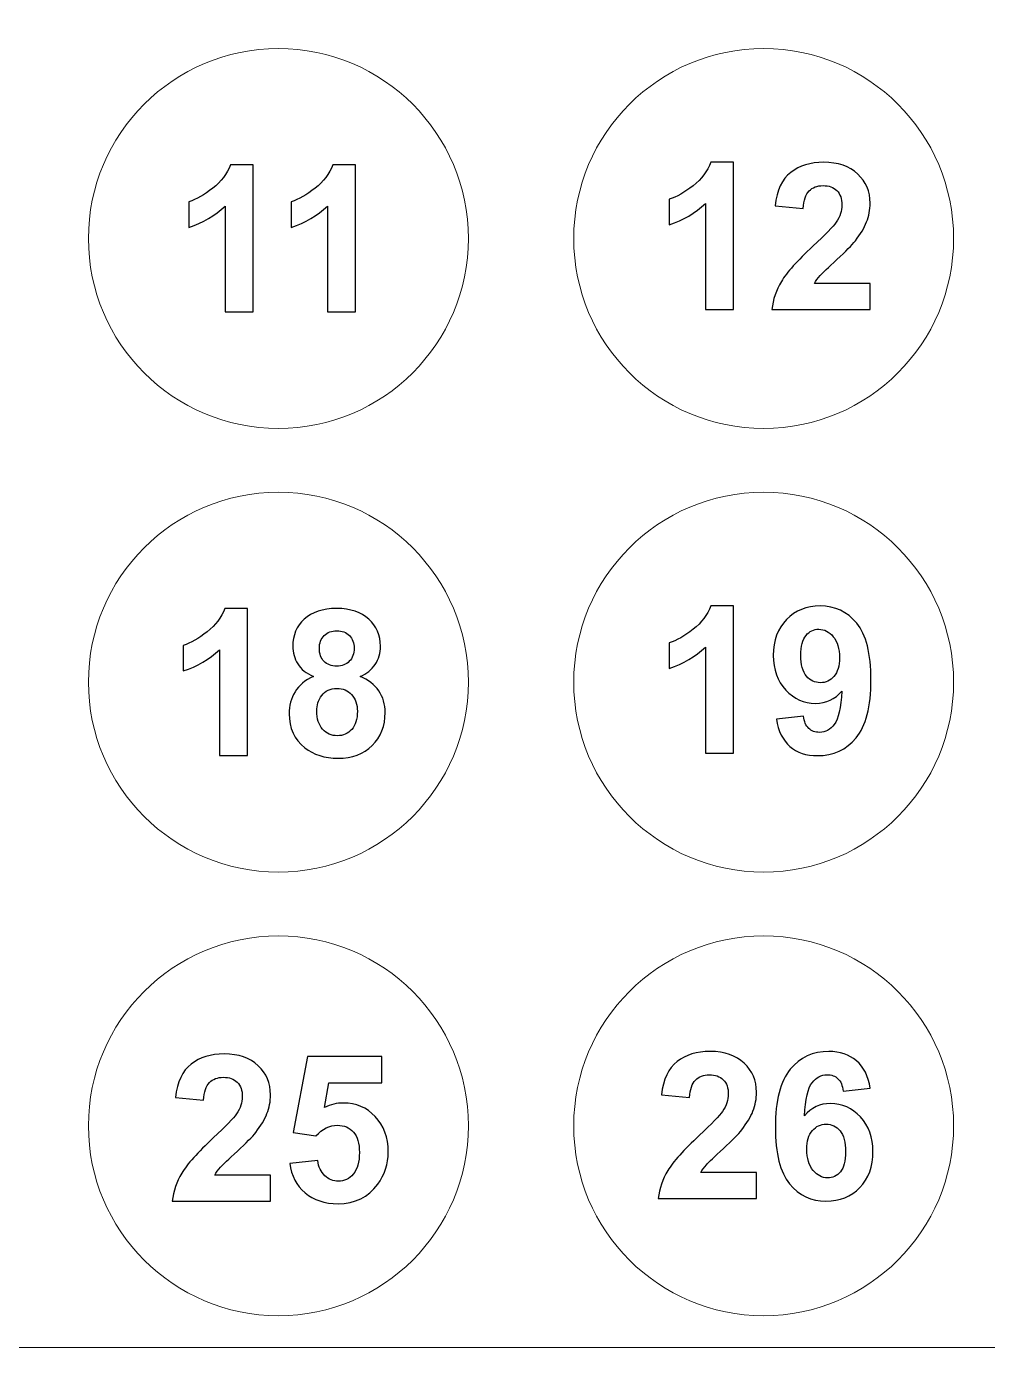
# Model space of a CAD drawing. Header units: millimetres. Extents: x -676 to 660, y -238 to 366.
# Drawn here: x 288.2 to 354.9, y 208.4 to 300 of the extents above; entities that cross this region are included whole.
import ezdxf

# ---------------------------------------------------------------- set-up
doc = ezdxf.new("R2010")
doc.units = ezdxf.units.MM
doc.header["$MEASUREMENT"] = 0
doc.layers.add('layer 1', color=7, linetype='Continuous')

msp = doc.modelspace()

# ---------------------------------------------------------------- linework, layer by layer
at = {"layer": 'layer 1', "color": 250, "lineweight": 20}
for points, knots in [([(221.6275, 362.1824), (221.6275, 362.1824), (457.0516, 362.1824), (457.0516, 362.1824), (457.0516, 362.1824), (457.0516, 362.1824), (659.621, 362.1824), (659.621, 362.1824), (659.621, 362.1824), (659.621, 362.1824), (659.621, 208.4226), (659.621, 208.4226), (659.621, 208.4226), (659.621, 208.4226), (457.0516, 208.4226), (457.0516, 208.4226), (457.0516, 208.4226), (457.0516, 208.4226), (221.6275, 208.4226), (221.6275, 208.4226), (221.6275, 208.4226), (221.6275, 208.4226), (221.6275, 362.1824), (221.6275, 362.1824)], [0, 0, 0, 0, 0.1428571, 0.1428571, 0.1428571, 0.1428571, 0.2857143, 0.2857143, 0.2857143, 0.2857143, 0.4285714, 0.4285714, 0.4285714, 0.4285714, 0.5714286, 0.5714286, 0.5714286, 0.5714286, 0.7142857, 0.7142857, 0.7142857, 0.7142857, 1, 1, 1, 1]), ([(305.7074, 298.4675), (312.9782, 298.4675), (318.8725, 292.5732), (318.8725, 285.3024), (318.8725, 285.3024), (318.8725, 278.0316), (312.9782, 272.1373), (305.7074, 272.1373), (305.7074, 272.1373), (298.4366, 272.1373), (292.5423, 278.0316), (292.5423, 285.3024), (292.5423, 285.3024), (292.5423, 292.5732), (298.4366, 298.4675), (305.7074, 298.4675)], [0, 0, 0, 0, 0.2, 0.2, 0.2, 0.2, 0.4, 0.4, 0.4, 0.4, 0.6, 0.6, 0.6, 0.6, 1, 1, 1, 1]), ([(339.3394, 298.4675), (346.6102, 298.4675), (352.5045, 292.5732), (352.5045, 285.3024), (352.5045, 285.3024), (352.5045, 278.0316), (346.6102, 272.1373), (339.3394, 272.1373), (339.3394, 272.1373), (332.0686, 272.1373), (326.1743, 278.0316), (326.1743, 285.3024), (326.1743, 285.3024), (326.1743, 292.5732), (332.0686, 298.4675), (339.3394, 298.4675)], [0, 0, 0, 0, 0.2, 0.2, 0.2, 0.2, 0.4, 0.4, 0.4, 0.4, 0.6, 0.6, 0.6, 0.6, 1, 1, 1, 1]), ([(305.7074, 267.7155), (312.9782, 267.7155), (318.8725, 261.8212), (318.8725, 254.5504), (318.8725, 254.5504), (318.8725, 247.2796), (312.9782, 241.3853), (305.7074, 241.3853), (305.7074, 241.3853), (298.4366, 241.3853), (292.5423, 247.2796), (292.5423, 254.5504), (292.5423, 254.5504), (292.5423, 261.8212), (298.4366, 267.7155), (305.7074, 267.7155)], [0, 0, 0, 0, 0.2, 0.2, 0.2, 0.2, 0.4, 0.4, 0.4, 0.4, 0.6, 0.6, 0.6, 0.6, 1, 1, 1, 1]), ([(339.3394, 267.7155), (346.6102, 267.7155), (352.5045, 261.8212), (352.5045, 254.5504), (352.5045, 254.5504), (352.5045, 247.2796), (346.6102, 241.3853), (339.3394, 241.3853), (339.3394, 241.3853), (332.0686, 241.3853), (326.1743, 247.2796), (326.1743, 254.5504), (326.1743, 254.5504), (326.1743, 261.8212), (332.0686, 267.7155), (339.3394, 267.7155)], [0, 0, 0, 0, 0.2, 0.2, 0.2, 0.2, 0.4, 0.4, 0.4, 0.4, 0.6, 0.6, 0.6, 0.6, 1, 1, 1, 1]), ([(305.7074, 236.9635), (312.9782, 236.9635), (318.8725, 231.0692), (318.8725, 223.7984), (318.8725, 223.7984), (318.8725, 216.5276), (312.9782, 210.6333), (305.7074, 210.6333), (305.7074, 210.6333), (298.4366, 210.6333), (292.5423, 216.5276), (292.5423, 223.7984), (292.5423, 223.7984), (292.5423, 231.0692), (298.4366, 236.9635), (305.7074, 236.9635)], [0, 0, 0, 0, 0.2, 0.2, 0.2, 0.2, 0.4, 0.4, 0.4, 0.4, 0.6, 0.6, 0.6, 0.6, 1, 1, 1, 1]), ([(339.3394, 236.9635), (346.6102, 236.9635), (352.5045, 231.0692), (352.5045, 223.7984), (352.5045, 223.7984), (352.5045, 216.5276), (346.6102, 210.6333), (339.3394, 210.6333), (339.3394, 210.6333), (332.0686, 210.6333), (326.1743, 216.5276), (326.1743, 223.7984), (326.1743, 223.7984), (326.1743, 231.0692), (332.0686, 236.9635), (339.3394, 236.9635)], [0, 0, 0, 0, 0.2, 0.2, 0.2, 0.2, 0.4, 0.4, 0.4, 0.4, 0.6, 0.6, 0.6, 0.6, 1, 1, 1, 1])]:
    msp.add_open_spline(points, degree=3, knots=knots, dxfattribs=at)
at = {"layer": 'layer 1', "color": 250}
for points, knots in [([(303.9505, 280.2134), (303.9505, 280.2134), (302.0108, 280.2134), (302.0108, 280.2134), (302.0108, 280.2134), (302.0108, 280.2134), (302.0108, 287.5524), (302.0108, 287.5524), (302.0108, 287.5524), (301.3028, 286.887), (300.4675, 286.3938), (299.5047, 286.0752), (299.5047, 286.0752), (299.5047, 286.0752), (299.5047, 287.845), (299.5047, 287.845), (299.5047, 287.845), (300.012, 288.0102), (300.5619, 288.3241), (301.1542, 288.789), (301.1542, 288.789), (301.7488, 289.2515), (302.1547, 289.7919), (302.3766, 290.4078), (302.3766, 290.4078), (302.3766, 290.4078), (303.9505, 290.4078), (303.9505, 290.4078), (303.9505, 290.4078), (303.9505, 290.4078), (303.9505, 280.2134), (303.9505, 280.2134)], [0, 0, 0, 0, 0.1111111, 0.1111111, 0.1111111, 0.1111111, 0.2222222, 0.2222222, 0.2222222, 0.2222222, 0.3333333, 0.3333333, 0.3333333, 0.3333333, 0.4444444, 0.4444444, 0.4444444, 0.4444444, 0.5555556, 0.5555556, 0.5555556, 0.5555556, 0.6666667, 0.6666667, 0.6666667, 0.6666667, 0.7777778, 0.7777778, 0.7777778, 0.7777778, 1, 1, 1, 1]), ([(311.0441, 280.2134), (311.0441, 280.2134), (309.1044, 280.2134), (309.1044, 280.2134), (309.1044, 280.2134), (309.1044, 280.2134), (309.1044, 287.5524), (309.1044, 287.5524), (309.1044, 287.5524), (308.3964, 286.887), (307.5611, 286.3938), (306.5983, 286.0752), (306.5983, 286.0752), (306.5983, 286.0752), (306.5983, 287.845), (306.5983, 287.845), (306.5983, 287.845), (307.1056, 288.0102), (307.6555, 288.3241), (308.2478, 288.789), (308.2478, 288.789), (308.8424, 289.2515), (309.2483, 289.7919), (309.4702, 290.4078), (309.4702, 290.4078), (309.4702, 290.4078), (311.0441, 290.4078), (311.0441, 290.4078), (311.0441, 290.4078), (311.0441, 290.4078), (311.0441, 280.2134), (311.0441, 280.2134)], [0, 0, 0, 0, 0.1111111, 0.1111111, 0.1111111, 0.1111111, 0.2222222, 0.2222222, 0.2222222, 0.2222222, 0.3333333, 0.3333333, 0.3333333, 0.3333333, 0.4444444, 0.4444444, 0.4444444, 0.4444444, 0.5555556, 0.5555556, 0.5555556, 0.5555556, 0.6666667, 0.6666667, 0.6666667, 0.6666667, 0.7777778, 0.7777778, 0.7777778, 0.7777778, 1, 1, 1, 1]), ([(337.2439, 280.3904), (337.2439, 280.3904), (335.3042, 280.3904), (335.3042, 280.3904), (335.3042, 280.3904), (335.3042, 280.3904), (335.3042, 287.7294), (335.3042, 287.7294), (335.3042, 287.7294), (334.5962, 287.064), (333.7609, 286.5708), (332.7981, 286.2522), (332.7981, 286.2522), (332.7981, 286.2522), (332.7981, 288.022), (332.7981, 288.022), (332.7981, 288.022), (333.3054, 288.1872), (333.8553, 288.5011), (334.4476, 288.966), (334.4476, 288.966), (335.0422, 289.4285), (335.4481, 289.9689), (335.67, 290.5848), (335.67, 290.5848), (335.67, 290.5848), (337.2439, 290.5848), (337.2439, 290.5848), (337.2439, 290.5848), (337.2439, 290.5848), (337.2439, 280.3904), (337.2439, 280.3904)], [0, 0, 0, 0, 0.1111111, 0.1111111, 0.1111111, 0.1111111, 0.2222222, 0.2222222, 0.2222222, 0.2222222, 0.3333333, 0.3333333, 0.3333333, 0.3333333, 0.4444444, 0.4444444, 0.4444444, 0.4444444, 0.5555556, 0.5555556, 0.5555556, 0.5555556, 0.6666667, 0.6666667, 0.6666667, 0.6666667, 0.7777778, 0.7777778, 0.7777778, 0.7777778, 1, 1, 1, 1]), ([(346.7186, 282.1886), (346.7186, 282.1886), (346.7186, 280.3904), (346.7186, 280.3904), (346.7186, 280.3904), (346.7186, 280.3904), (339.9082, 280.3904), (339.9082, 280.3904), (339.9082, 280.3904), (339.9813, 281.0747), (340.2031, 281.7213), (340.5713, 282.3325), (340.5713, 282.3325), (340.9394, 282.9437), (341.6686, 283.7555), (342.7541, 284.7679), (342.7541, 284.7679), (343.6296, 285.5844), (344.1653, 286.1389), (344.3635, 286.4292), (344.3635, 286.4292), (344.6302, 286.8303), (344.7647, 287.2268), (344.7647, 287.6209), (344.7647, 287.6209), (344.7647, 288.0551), (344.649, 288.3878), (344.4154, 288.6214), (344.4154, 288.6214), (344.1842, 288.8551), (343.8632, 288.9707), (343.455, 288.9707), (343.455, 288.9707), (343.0491, 288.9707), (342.7282, 288.848), (342.4875, 288.6026), (342.4875, 288.6026), (342.2491, 288.3595), (342.1122, 287.9536), (342.0745, 287.3849), (342.0745, 287.3849), (342.0745, 287.3849), (340.1347, 287.5784), (340.1347, 287.5784), (340.1347, 287.5784), (340.2503, 288.6498), (340.6114, 289.4191), (341.2202, 289.8863), (341.2202, 289.8863), (341.8291, 290.3512), (342.5889, 290.5848), (343.5022, 290.5848), (343.5022, 290.5848), (344.5027, 290.5848), (345.2886, 290.3134), (345.862, 289.773), (345.862, 289.773), (346.4331, 289.2326), (346.7186, 288.5601), (346.7186, 287.7554), (346.7186, 287.7554), (346.7186, 287.2976), (346.636, 286.8634), (346.4732, 286.448), (346.4732, 286.448), (346.3104, 286.0351), (346.0508, 285.6032), (345.6944, 285.1502), (345.6944, 285.1502), (345.4608, 284.8481), (345.0337, 284.4162), (344.4201, 283.8523), (344.4201, 283.8523), (343.8042, 283.2883), (343.4149, 282.9154), (343.252, 282.729), (343.252, 282.729), (343.0868, 282.5449), (342.9547, 282.3632), (342.8532, 282.1886), (342.8532, 282.1886), (342.8532, 282.1886), (346.7186, 282.1886), (346.7186, 282.1886)], [0, 0, 0, 0, 0.0454545, 0.0454545, 0.0454545, 0.0454545, 0.0909091, 0.0909091, 0.0909091, 0.0909091, 0.1363636, 0.1363636, 0.1363636, 0.1363636, 0.1818182, 0.1818182, 0.1818182, 0.1818182, 0.2272727, 0.2272727, 0.2272727, 0.2272727, 0.2727273, 0.2727273, 0.2727273, 0.2727273, 0.3181818, 0.3181818, 0.3181818, 0.3181818, 0.3636364, 0.3636364, 0.3636364, 0.3636364, 0.4090909, 0.4090909, 0.4090909, 0.4090909, 0.4545455, 0.4545455, 0.4545455, 0.4545455, 0.5, 0.5, 0.5, 0.5, 0.5454545, 0.5454545, 0.5454545, 0.5454545, 0.5909091, 0.5909091, 0.5909091, 0.5909091, 0.6363636, 0.6363636, 0.6363636, 0.6363636, 0.6818182, 0.6818182, 0.6818182, 0.6818182, 0.7272727, 0.7272727, 0.7272727, 0.7272727, 0.7727273, 0.7727273, 0.7727273, 0.7727273, 0.8181818, 0.8181818, 0.8181818, 0.8181818, 0.8636364, 0.8636364, 0.8636364, 0.8636364, 0.9090909, 0.9090909, 0.9090909, 0.9090909, 1, 1, 1, 1]), ([(303.56, 249.4614), (303.56, 249.4614), (301.6203, 249.4614), (301.6203, 249.4614), (301.6203, 249.4614), (301.6203, 249.4614), (301.6203, 256.8004), (301.6203, 256.8004), (301.6203, 256.8004), (300.9123, 256.135), (300.077, 255.6418), (299.1142, 255.3232), (299.1142, 255.3232), (299.1142, 255.3232), (299.1142, 257.093), (299.1142, 257.093), (299.1142, 257.093), (299.6215, 257.2582), (300.1714, 257.5721), (300.7637, 258.037), (300.7637, 258.037), (301.3583, 258.4995), (301.7642, 259.0399), (301.9861, 259.6558), (301.9861, 259.6558), (301.9861, 259.6558), (303.56, 259.6558), (303.56, 259.6558), (303.56, 259.6558), (303.56, 259.6558), (303.56, 249.4614), (303.56, 249.4614)], [0, 0, 0, 0, 0.1111111, 0.1111111, 0.1111111, 0.1111111, 0.2222222, 0.2222222, 0.2222222, 0.2222222, 0.3333333, 0.3333333, 0.3333333, 0.3333333, 0.4444444, 0.4444444, 0.4444444, 0.4444444, 0.5555556, 0.5555556, 0.5555556, 0.5555556, 0.6666667, 0.6666667, 0.6666667, 0.6666667, 0.7777778, 0.7777778, 0.7777778, 0.7777778, 1, 1, 1, 1]), ([(308.1404, 254.9433), (307.6402, 255.1556), (307.2744, 255.4459), (307.0478, 255.8187), (307.0478, 255.8187), (306.8189, 256.1892), (306.7057, 256.5975), (306.7057, 257.0388), (306.7057, 257.0388), (306.7057, 257.7963), (306.97, 258.4216), (307.4962, 258.9148), (307.4962, 258.9148), (308.0225, 259.408), (308.7729, 259.6558), (309.7428, 259.6558), (309.7428, 259.6558), (310.7056, 259.6558), (311.4513, 259.408), (311.9822, 258.9148), (311.9822, 258.9148), (312.5132, 258.4216), (312.7798, 257.7963), (312.7798, 257.0388), (312.7798, 257.0388), (312.7798, 256.5692), (312.6571, 256.1515), (312.4117, 255.7833), (312.4117, 255.7833), (312.1687, 255.4176), (311.8241, 255.1368), (311.3805, 254.9433), (311.3805, 254.9433), (311.9445, 254.7167), (312.3716, 254.3863), (312.6666, 253.9521), (312.6666, 253.9521), (312.9592, 253.5156), (313.1055, 253.0153), (313.1055, 252.4466), (313.1055, 252.4466), (313.1055, 251.5074), (312.8082, 250.7451), (312.2111, 250.1575), (312.2111, 250.1575), (311.6165, 249.57), (310.8236, 249.2773), (309.8324, 249.2773), (309.8324, 249.2773), (308.9121, 249.2773), (308.1475, 249.5204), (307.534, 250.0065), (307.534, 250.0065), (306.8119, 250.5776), (306.4508, 251.3658), (306.4508, 252.364), (306.4508, 252.364), (306.4508, 252.9138), (306.5877, 253.4188), (306.8591, 253.879), (306.8591, 253.879), (307.1304, 254.3391), (307.5576, 254.6931), (308.1404, 254.9433)], [0, 0, 0, 0, 0.0588235, 0.0588235, 0.0588235, 0.0588235, 0.1176471, 0.1176471, 0.1176471, 0.1176471, 0.1764706, 0.1764706, 0.1764706, 0.1764706, 0.2352941, 0.2352941, 0.2352941, 0.2352941, 0.2941176, 0.2941176, 0.2941176, 0.2941176, 0.3529412, 0.3529412, 0.3529412, 0.3529412, 0.4117647, 0.4117647, 0.4117647, 0.4117647, 0.4705882, 0.4705882, 0.4705882, 0.4705882, 0.5294118, 0.5294118, 0.5294118, 0.5294118, 0.5882353, 0.5882353, 0.5882353, 0.5882353, 0.6470588, 0.6470588, 0.6470588, 0.6470588, 0.7058824, 0.7058824, 0.7058824, 0.7058824, 0.7647059, 0.7647059, 0.7647059, 0.7647059, 0.8235294, 0.8235294, 0.8235294, 0.8235294, 0.8823529, 0.8823529, 0.8823529, 0.8823529, 1, 1, 1, 1]), ([(337.2439, 249.6384), (337.2439, 249.6384), (335.3042, 249.6384), (335.3042, 249.6384), (335.3042, 249.6384), (335.3042, 249.6384), (335.3042, 256.9774), (335.3042, 256.9774), (335.3042, 256.9774), (334.5962, 256.312), (333.7609, 255.8188), (332.7981, 255.5002), (332.7981, 255.5002), (332.7981, 255.5002), (332.7981, 257.27), (332.7981, 257.27), (332.7981, 257.27), (333.3054, 257.4352), (333.8553, 257.7491), (334.4476, 258.214), (334.4476, 258.214), (335.0422, 258.6765), (335.4481, 259.2169), (335.67, 259.8328), (335.67, 259.8328), (335.67, 259.8328), (337.2439, 259.8328), (337.2439, 259.8328), (337.2439, 259.8328), (337.2439, 259.8328), (337.2439, 249.6384), (337.2439, 249.6384)], [0, 0, 0, 0, 0.1111111, 0.1111111, 0.1111111, 0.1111111, 0.2222222, 0.2222222, 0.2222222, 0.2222222, 0.3333333, 0.3333333, 0.3333333, 0.3333333, 0.4444444, 0.4444444, 0.4444444, 0.4444444, 0.5555556, 0.5555556, 0.5555556, 0.5555556, 0.6666667, 0.6666667, 0.6666667, 0.6666667, 0.7777778, 0.7777778, 0.7777778, 0.7777778, 1, 1, 1, 1]), ([(340.2197, 251.9935), (340.2197, 251.9935), (342.1028, 252.2012), (342.1028, 252.2012), (342.1028, 252.2012), (342.1476, 251.8165), (342.268, 251.531), (342.4591, 251.3469), (342.4591, 251.3469), (342.6503, 251.1605), (342.9051, 251.0684), (343.219, 251.0684), (343.219, 251.0684), (343.6178, 251.0684), (343.9553, 251.2549), (344.2337, 251.6254), (344.2337, 251.6254), (344.5122, 251.9959), (344.6892, 252.7652), (344.767, 253.9285), (344.767, 253.9285), (344.2786, 253.3622), (343.6697, 253.079), (342.9358, 253.079), (342.9358, 253.079), (342.1406, 253.079), (341.4515, 253.3858), (340.8733, 254.0017), (340.8733, 254.0017), (340.2952, 254.6176), (340.0073, 255.4176), (340.0073, 256.404), (340.0073, 256.404), (340.0073, 257.4329), (340.3117, 258.2612), (340.9229, 258.8889), (340.9229, 258.8889), (341.5341, 259.519), (342.3128, 259.8328), (343.2568, 259.8328), (343.2568, 259.8328), (344.2833, 259.8328), (345.1281, 259.434), (345.7865, 258.6387), (345.7865, 258.6387), (346.4449, 257.8411), (346.7752, 256.5314), (346.7752, 254.7049), (346.7752, 254.7049), (346.7752, 252.8501), (346.4331, 251.5097), (345.7487, 250.6885), (345.7487, 250.6885), (345.0644, 249.8649), (344.1724, 249.4543), (343.0727, 249.4543), (343.0727, 249.4543), (342.2821, 249.4543), (341.645, 249.6667), (341.1565, 250.0915), (341.1565, 250.0915), (340.6704, 250.5139), (340.3565, 251.1487), (340.2197, 251.9935)], [0, 0, 0, 0, 0.0588235, 0.0588235, 0.0588235, 0.0588235, 0.1176471, 0.1176471, 0.1176471, 0.1176471, 0.1764706, 0.1764706, 0.1764706, 0.1764706, 0.2352941, 0.2352941, 0.2352941, 0.2352941, 0.2941176, 0.2941176, 0.2941176, 0.2941176, 0.3529412, 0.3529412, 0.3529412, 0.3529412, 0.4117647, 0.4117647, 0.4117647, 0.4117647, 0.4705882, 0.4705882, 0.4705882, 0.4705882, 0.5294118, 0.5294118, 0.5294118, 0.5294118, 0.5882353, 0.5882353, 0.5882353, 0.5882353, 0.6470588, 0.6470588, 0.6470588, 0.6470588, 0.7058824, 0.7058824, 0.7058824, 0.7058824, 0.7647059, 0.7647059, 0.7647059, 0.7647059, 0.8235294, 0.8235294, 0.8235294, 0.8235294, 0.8823529, 0.8823529, 0.8823529, 0.8823529, 1, 1, 1, 1]), ([(308.5463, 256.8972), (308.5463, 256.5102), (308.6549, 256.2058), (308.872, 255.9887), (308.872, 255.9887), (309.0914, 255.7715), (309.3817, 255.663), (309.7428, 255.663), (309.7428, 255.663), (310.1109, 255.663), (310.4035, 255.7739), (310.623, 255.9934), (310.623, 255.9934), (310.8424, 256.2128), (310.9533, 256.5173), (310.9533, 256.9043), (310.9533, 256.9043), (310.9533, 257.27), (310.8448, 257.5627), (310.6277, 257.7821), (310.6277, 257.7821), (310.4082, 258.0016), (310.1203, 258.1125), (309.764, 258.1125), (309.764, 258.1125), (309.3911, 258.1125), (309.0962, 258.0016), (308.8767, 257.7798), (308.8767, 257.7798), (308.6572, 257.5579), (308.5463, 257.263), (308.5463, 256.8972)], [0, 0, 0, 0, 0.1111111, 0.1111111, 0.1111111, 0.1111111, 0.2222222, 0.2222222, 0.2222222, 0.2222222, 0.3333333, 0.3333333, 0.3333333, 0.3333333, 0.4444444, 0.4444444, 0.4444444, 0.4444444, 0.5555556, 0.5555556, 0.5555556, 0.5555556, 0.6666667, 0.6666667, 0.6666667, 0.6666667, 0.7777778, 0.7777778, 0.7777778, 0.7777778, 1, 1, 1, 1]), ([(344.5948, 256.2459), (344.5948, 256.8712), (344.4508, 257.3574), (344.1629, 257.7019), (344.1629, 257.7019), (343.8774, 258.0464), (343.5447, 258.2187), (343.1671, 258.2187), (343.1671, 258.2187), (342.8084, 258.2187), (342.5111, 258.0771), (342.2751, 257.7939), (342.2751, 257.7939), (342.0367, 257.5107), (341.9187, 257.0482), (341.9187, 256.4064), (341.9187, 256.4064), (341.9187, 255.7527), (342.0485, 255.2736), (342.3057, 254.9669), (342.3057, 254.9669), (342.563, 254.6624), (342.8839, 254.5091), (343.2709, 254.5091), (343.2709, 254.5091), (343.6438, 254.5091), (343.9576, 254.6554), (344.2125, 254.9503), (344.2125, 254.9503), (344.4673, 255.2453), (344.5948, 255.6772), (344.5948, 256.2459)], [0, 0, 0, 0, 0.1111111, 0.1111111, 0.1111111, 0.1111111, 0.2222222, 0.2222222, 0.2222222, 0.2222222, 0.3333333, 0.3333333, 0.3333333, 0.3333333, 0.4444444, 0.4444444, 0.4444444, 0.4444444, 0.5555556, 0.5555556, 0.5555556, 0.5555556, 0.6666667, 0.6666667, 0.6666667, 0.6666667, 0.7777778, 0.7777778, 0.7777778, 0.7777778, 1, 1, 1, 1]), ([(308.3623, 252.5504), (308.3623, 252.01), (308.4991, 251.59), (308.7729, 251.2879), (308.7729, 251.2879), (309.0466, 250.9858), (309.3864, 250.8348), (309.7947, 250.8348), (309.7947, 250.8348), (310.1958, 250.8348), (310.5262, 250.9811), (310.7882, 251.2714), (310.7882, 251.2714), (311.0501, 251.5616), (311.1799, 251.9817), (311.1799, 252.5292), (311.1799, 252.5292), (311.1799, 253.0082), (311.0477, 253.3929), (310.7811, 253.6831), (310.7811, 253.6831), (310.5144, 253.9734), (310.177, 254.1197), (309.7687, 254.1197), (309.7687, 254.1197), (309.2944, 254.1197), (308.9428, 253.9545), (308.7092, 253.6241), (308.7092, 253.6241), (308.4779, 253.2937), (308.3623, 252.9374), (308.3623, 252.5504)], [0, 0, 0, 0, 0.1111111, 0.1111111, 0.1111111, 0.1111111, 0.2222222, 0.2222222, 0.2222222, 0.2222222, 0.3333333, 0.3333333, 0.3333333, 0.3333333, 0.4444444, 0.4444444, 0.4444444, 0.4444444, 0.5555556, 0.5555556, 0.5555556, 0.5555556, 0.6666667, 0.6666667, 0.6666667, 0.6666667, 0.7777778, 0.7777778, 0.7777778, 0.7777778, 1, 1, 1, 1]), ([(305.16, 220.3784), (305.16, 220.3784), (305.16, 218.5802), (305.16, 218.5802), (305.16, 218.5802), (305.16, 218.5802), (298.3496, 218.5802), (298.3496, 218.5802), (298.3496, 218.5802), (298.4227, 219.2645), (298.6445, 219.9111), (299.0127, 220.5223), (299.0127, 220.5223), (299.3808, 221.1335), (300.11, 221.9453), (301.1955, 222.9577), (301.1955, 222.9577), (302.071, 223.7742), (302.6067, 224.3287), (302.8049, 224.619), (302.8049, 224.619), (303.0716, 225.0201), (303.2061, 225.4166), (303.2061, 225.8107), (303.2061, 225.8107), (303.2061, 226.2449), (303.0904, 226.5776), (302.8568, 226.8112), (302.8568, 226.8112), (302.6256, 227.0449), (302.3046, 227.1605), (301.8964, 227.1605), (301.8964, 227.1605), (301.4905, 227.1605), (301.1696, 227.0378), (300.9289, 226.7924), (300.9289, 226.7924), (300.6905, 226.5493), (300.5536, 226.1434), (300.5159, 225.5747), (300.5159, 225.5747), (300.5159, 225.5747), (298.5761, 225.7682), (298.5761, 225.7682), (298.5761, 225.7682), (298.6917, 226.8396), (299.0528, 227.6089), (299.6616, 228.0761), (299.6616, 228.0761), (300.2705, 228.541), (301.0303, 228.7746), (301.9436, 228.7746), (301.9436, 228.7746), (302.9441, 228.7746), (303.73, 228.5032), (304.3034, 227.9628), (304.3034, 227.9628), (304.8745, 227.4224), (305.16, 226.7499), (305.16, 225.9452), (305.16, 225.9452), (305.16, 225.4874), (305.0774, 225.0532), (304.9146, 224.6378), (304.9146, 224.6378), (304.7518, 224.2249), (304.4922, 223.793), (304.1358, 223.34), (304.1358, 223.34), (303.9022, 223.0379), (303.4751, 222.606), (302.8615, 222.0421), (302.8615, 222.0421), (302.2456, 221.4781), (301.8563, 221.1052), (301.6934, 220.9188), (301.6934, 220.9188), (301.5282, 220.7347), (301.3961, 220.553), (301.2946, 220.3784), (301.2946, 220.3784), (301.2946, 220.3784), (305.16, 220.3784), (305.16, 220.3784)], [0, 0, 0, 0, 0.0454545, 0.0454545, 0.0454545, 0.0454545, 0.0909091, 0.0909091, 0.0909091, 0.0909091, 0.1363636, 0.1363636, 0.1363636, 0.1363636, 0.1818182, 0.1818182, 0.1818182, 0.1818182, 0.2272727, 0.2272727, 0.2272727, 0.2272727, 0.2727273, 0.2727273, 0.2727273, 0.2727273, 0.3181818, 0.3181818, 0.3181818, 0.3181818, 0.3636364, 0.3636364, 0.3636364, 0.3636364, 0.4090909, 0.4090909, 0.4090909, 0.4090909, 0.4545455, 0.4545455, 0.4545455, 0.4545455, 0.5, 0.5, 0.5, 0.5, 0.5454545, 0.5454545, 0.5454545, 0.5454545, 0.5909091, 0.5909091, 0.5909091, 0.5909091, 0.6363636, 0.6363636, 0.6363636, 0.6363636, 0.6818182, 0.6818182, 0.6818182, 0.6818182, 0.7272727, 0.7272727, 0.7272727, 0.7272727, 0.7727273, 0.7727273, 0.7727273, 0.7727273, 0.8181818, 0.8181818, 0.8181818, 0.8181818, 0.8636364, 0.8636364, 0.8636364, 0.8636364, 0.9090909, 0.9090909, 0.9090909, 0.9090909, 1, 1, 1, 1]), ([(306.4933, 221.1831), (306.4933, 221.1831), (308.4331, 221.3837), (308.4331, 221.3837), (308.4331, 221.3837), (308.4897, 220.9447), (308.6525, 220.5955), (308.9239, 220.3383), (308.9239, 220.3383), (309.1976, 220.081), (309.5115, 219.9536), (309.8678, 219.9536), (309.8678, 219.9536), (310.2737, 219.9536), (310.6183, 220.1188), (310.8991, 220.4515), (310.8991, 220.4515), (311.1799, 220.7843), (311.3215, 221.2845), (311.3215, 221.9524), (311.3215, 221.9524), (311.3215, 222.5801), (311.1822, 223.0497), (310.9014, 223.3635), (310.9014, 223.3635), (310.623, 223.6774), (310.2596, 223.8332), (309.8112, 223.8332), (309.8112, 223.8332), (309.2519, 223.8332), (308.7493, 223.5877), (308.3056, 223.0969), (308.3056, 223.0969), (308.3056, 223.0969), (306.734, 223.3234), (306.734, 223.3234), (306.734, 223.3234), (306.734, 223.3234), (307.7251, 228.5905), (307.7251, 228.5905), (307.7251, 228.5905), (307.7251, 228.5905), (312.8648, 228.5905), (312.8648, 228.5905), (312.8648, 228.5905), (312.8648, 228.5905), (312.8648, 226.7782), (312.8648, 226.7782), (312.8648, 226.7782), (312.8648, 226.7782), (309.2, 226.7782), (309.2, 226.7782), (309.2, 226.7782), (309.2, 226.7782), (308.8932, 225.0532), (308.8932, 225.0532), (308.8932, 225.0532), (309.3251, 225.2679), (309.7687, 225.3765), (310.2218, 225.3765), (310.2218, 225.3765), (311.0855, 225.3765), (311.817, 225.0626), (312.4164, 224.4325), (312.4164, 224.4325), (313.0182, 223.8048), (313.3179, 222.9883), (313.3179, 221.9831), (313.3179, 221.9831), (313.3179, 221.1453), (313.0748, 220.3996), (312.5911, 219.7412), (312.5911, 219.7412), (311.9303, 218.8445), (311.0147, 218.3961), (309.8442, 218.3961), (309.8442, 218.3961), (308.9074, 218.3961), (308.1428, 218.6486), (307.5528, 219.1513), (307.5528, 219.1513), (306.9605, 219.6563), (306.6089, 220.3312), (306.4933, 221.1831)], [0, 0, 0, 0, 0.0454545, 0.0454545, 0.0454545, 0.0454545, 0.0909091, 0.0909091, 0.0909091, 0.0909091, 0.1363636, 0.1363636, 0.1363636, 0.1363636, 0.1818182, 0.1818182, 0.1818182, 0.1818182, 0.2272727, 0.2272727, 0.2272727, 0.2272727, 0.2727273, 0.2727273, 0.2727273, 0.2727273, 0.3181818, 0.3181818, 0.3181818, 0.3181818, 0.3636364, 0.3636364, 0.3636364, 0.3636364, 0.4090909, 0.4090909, 0.4090909, 0.4090909, 0.4545455, 0.4545455, 0.4545455, 0.4545455, 0.5, 0.5, 0.5, 0.5, 0.5454545, 0.5454545, 0.5454545, 0.5454545, 0.5909091, 0.5909091, 0.5909091, 0.5909091, 0.6363636, 0.6363636, 0.6363636, 0.6363636, 0.6818182, 0.6818182, 0.6818182, 0.6818182, 0.7272727, 0.7272727, 0.7272727, 0.7272727, 0.7727273, 0.7727273, 0.7727273, 0.7727273, 0.8181818, 0.8181818, 0.8181818, 0.8181818, 0.8636364, 0.8636364, 0.8636364, 0.8636364, 0.9090909, 0.9090909, 0.9090909, 0.9090909, 1, 1, 1, 1]), ([(338.8439, 220.5554), (338.8439, 220.5554), (338.8439, 218.7572), (338.8439, 218.7572), (338.8439, 218.7572), (338.8439, 218.7572), (332.0335, 218.7572), (332.0335, 218.7572), (332.0335, 218.7572), (332.1066, 219.4415), (332.3284, 220.0881), (332.6966, 220.6993), (332.6966, 220.6993), (333.0647, 221.3105), (333.7939, 222.1223), (334.8794, 223.1347), (334.8794, 223.1347), (335.7549, 223.9512), (336.2906, 224.5057), (336.4888, 224.796), (336.4888, 224.796), (336.7555, 225.1971), (336.89, 225.5936), (336.89, 225.9877), (336.89, 225.9877), (336.89, 226.4219), (336.7743, 226.7546), (336.5407, 226.9882), (336.5407, 226.9882), (336.3095, 227.2219), (335.9885, 227.3375), (335.5803, 227.3375), (335.5803, 227.3375), (335.1744, 227.3375), (334.8535, 227.2148), (334.6128, 226.9694), (334.6128, 226.9694), (334.3744, 226.7263), (334.2375, 226.3204), (334.1998, 225.7517), (334.1998, 225.7517), (334.1998, 225.7517), (332.26, 225.9452), (332.26, 225.9452), (332.26, 225.9452), (332.3756, 227.0166), (332.7367, 227.7859), (333.3455, 228.2531), (333.3455, 228.2531), (333.9544, 228.718), (334.7142, 228.9516), (335.6275, 228.9516), (335.6275, 228.9516), (336.628, 228.9516), (337.4139, 228.6802), (337.9873, 228.1398), (337.9873, 228.1398), (338.5584, 227.5994), (338.8439, 226.9269), (338.8439, 226.1222), (338.8439, 226.1222), (338.8439, 225.6644), (338.7613, 225.2302), (338.5985, 224.8148), (338.5985, 224.8148), (338.4357, 224.4019), (338.1761, 223.97), (337.8197, 223.517), (337.8197, 223.517), (337.5861, 223.2149), (337.159, 222.783), (336.5454, 222.2191), (336.5454, 222.2191), (335.9295, 221.6551), (335.5402, 221.2822), (335.3773, 221.0958), (335.3773, 221.0958), (335.2121, 220.9117), (335.08, 220.73), (334.9785, 220.5554), (334.9785, 220.5554), (334.9785, 220.5554), (338.8439, 220.5554), (338.8439, 220.5554)], [0, 0, 0, 0, 0.0454545, 0.0454545, 0.0454545, 0.0454545, 0.0909091, 0.0909091, 0.0909091, 0.0909091, 0.1363636, 0.1363636, 0.1363636, 0.1363636, 0.1818182, 0.1818182, 0.1818182, 0.1818182, 0.2272727, 0.2272727, 0.2272727, 0.2272727, 0.2727273, 0.2727273, 0.2727273, 0.2727273, 0.3181818, 0.3181818, 0.3181818, 0.3181818, 0.3636364, 0.3636364, 0.3636364, 0.3636364, 0.4090909, 0.4090909, 0.4090909, 0.4090909, 0.4545455, 0.4545455, 0.4545455, 0.4545455, 0.5, 0.5, 0.5, 0.5, 0.5454545, 0.5454545, 0.5454545, 0.5454545, 0.5909091, 0.5909091, 0.5909091, 0.5909091, 0.6363636, 0.6363636, 0.6363636, 0.6363636, 0.6818182, 0.6818182, 0.6818182, 0.6818182, 0.7272727, 0.7272727, 0.7272727, 0.7272727, 0.7727273, 0.7727273, 0.7727273, 0.7727273, 0.8181818, 0.8181818, 0.8181818, 0.8181818, 0.8636364, 0.8636364, 0.8636364, 0.8636364, 0.9090909, 0.9090909, 0.9090909, 0.9090909, 1, 1, 1, 1]), ([(346.7328, 226.4124), (346.7328, 226.4124), (344.8496, 226.2048), (344.8496, 226.2048), (344.8496, 226.2048), (344.8048, 226.5918), (344.6844, 226.8773), (344.4909, 227.0614), (344.4909, 227.0614), (344.2974, 227.2455), (344.0473, 227.3375), (343.7382, 227.3375), (343.7382, 227.3375), (343.3275, 227.3375), (342.9807, 227.1534), (342.6975, 226.7853), (342.6975, 226.7853), (342.4143, 226.4172), (342.2373, 225.6502), (342.1642, 224.4845), (342.1642, 224.4845), (342.6479, 225.0556), (343.2473, 225.3411), (343.9671, 225.3411), (343.9671, 225.3411), (344.7765, 225.3411), (345.4726, 225.032), (346.0508, 224.4137), (346.0508, 224.4137), (346.6289, 223.793), (346.9168, 222.9954), (346.9168, 222.0161), (346.9168, 222.0161), (346.9168, 220.9778), (346.6124, 220.1424), (346.0036, 219.5147), (346.0036, 219.5147), (345.3947, 218.887), (344.6136, 218.5731), (343.6603, 218.5731), (343.6603, 218.5731), (342.6385, 218.5731), (341.796, 218.9719), (341.1376, 219.7696), (341.1376, 219.7696), (340.4792, 220.5672), (340.1489, 221.8722), (340.1489, 223.6892), (340.1489, 223.6892), (340.1489, 225.5511), (340.4934, 226.8938), (341.1801, 227.7174), (341.1801, 227.7174), (341.8668, 228.541), (342.7588, 228.9516), (343.8561, 228.9516), (343.8561, 228.9516), (344.6254, 228.9516), (345.2626, 228.7345), (345.7676, 228.3003), (345.7676, 228.3003), (346.2726, 227.8685), (346.5935, 227.2384), (346.7328, 226.4124)], [0, 0, 0, 0, 0.0588235, 0.0588235, 0.0588235, 0.0588235, 0.1176471, 0.1176471, 0.1176471, 0.1176471, 0.1764706, 0.1764706, 0.1764706, 0.1764706, 0.2352941, 0.2352941, 0.2352941, 0.2352941, 0.2941176, 0.2941176, 0.2941176, 0.2941176, 0.3529412, 0.3529412, 0.3529412, 0.3529412, 0.4117647, 0.4117647, 0.4117647, 0.4117647, 0.4705882, 0.4705882, 0.4705882, 0.4705882, 0.5294118, 0.5294118, 0.5294118, 0.5294118, 0.5882353, 0.5882353, 0.5882353, 0.5882353, 0.6470588, 0.6470588, 0.6470588, 0.6470588, 0.7058824, 0.7058824, 0.7058824, 0.7058824, 0.7647059, 0.7647059, 0.7647059, 0.7647059, 0.8235294, 0.8235294, 0.8235294, 0.8235294, 0.8823529, 0.8823529, 0.8823529, 0.8823529, 1, 1, 1, 1]), ([(342.3293, 222.1695), (342.3293, 221.5371), (342.4757, 221.0486), (342.7659, 220.704), (342.7659, 220.704), (343.0562, 220.3595), (343.3865, 220.1872), (343.7618, 220.1872), (343.7618, 220.1872), (344.1204, 220.1872), (344.4201, 220.3288), (344.6608, 220.6097), (344.6608, 220.6097), (344.8992, 220.8928), (345.0195, 221.3554), (345.0195, 221.9972), (345.0195, 221.9972), (345.0195, 222.658), (344.8897, 223.1417), (344.6325, 223.4509), (344.6325, 223.4509), (344.3729, 223.7577), (344.052, 223.911), (343.665, 223.911), (343.665, 223.911), (343.2898, 223.911), (342.9759, 223.7647), (342.7164, 223.4698), (342.7164, 223.4698), (342.4591, 223.1771), (342.3293, 222.7429), (342.3293, 222.1695)], [0, 0, 0, 0, 0.1111111, 0.1111111, 0.1111111, 0.1111111, 0.2222222, 0.2222222, 0.2222222, 0.2222222, 0.3333333, 0.3333333, 0.3333333, 0.3333333, 0.4444444, 0.4444444, 0.4444444, 0.4444444, 0.5555556, 0.5555556, 0.5555556, 0.5555556, 0.6666667, 0.6666667, 0.6666667, 0.6666667, 0.7777778, 0.7777778, 0.7777778, 0.7777778, 1, 1, 1, 1])]:
    msp.add_open_spline(points, degree=3, knots=knots, dxfattribs=at)

doc.saveas('drawing.dxf')
